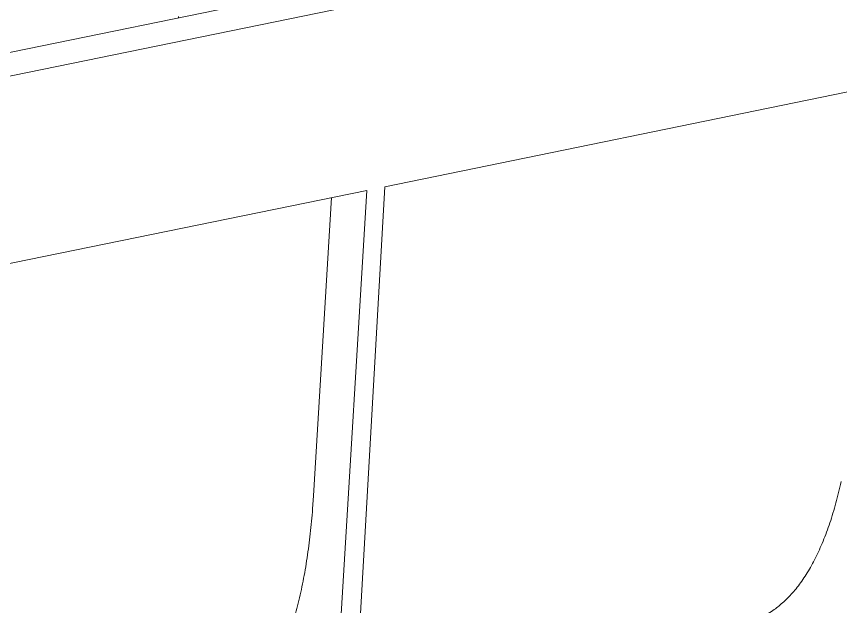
# Model space of a CAD drawing. Header units: millimetres. Extents: x 4267 to 8467, y 166 to 3136.
# Drawn here: x 5401.8 to 5478.5, y 1945.1 to 2000 of the extents above; entities that cross this region are included whole.
import ezdxf

# ---------------------------------------------------------------- set-up
doc = ezdxf.new("R2010")
doc.units = ezdxf.units.MM

msp = doc.modelspace()

# ---------------------------------------------------------------- linework, layer by layer
at = {"linetype": 'Continuous', "lineweight": 5}
for p, q in [((5179.907, 1951.377, 326.374), (5598.455, 2037.024, 326.374)), ((5181.357, 1949.472, 326.374), (5599.905, 2035.119, 326.374)), ((5416.892, 1999.993, 326.374), (5416.885, 1999.869, 326.374)), ((5436.097, 1984.163, 326.374), (5484.694, 1994.108, 326.374)), ((5385.821, 1973.875, 326.374), (5434.418, 1983.82, 326.374)), ((5434.418, 1983.82, 326.374), (5429.523, 1903.279, 326.374)), ((5431.498, 1903.683, 326.374), (5436.097, 1984.163, 326.374)), ((5431.131, 1983.147, 326.374), (5429.444, 1955.409, 326.374))]:
    msp.add_line(p, q, dxfattribs=at)
for points in [[(5478.538, 1956.733, -0.005752), (5478.304, 1955.726, -0.006104), (5478.052, 1954.75, -0.006484), (5477.781, 1953.808, -0.006908), (5477.491, 1952.899, -0.007361), (5477.184, 1952.028, -0.007881), (5476.858, 1951.193, -0.008445), (5476.515, 1950.398, -0.009048), (5476.156, 1949.643, -0.009647), (5475.78, 1948.931, -0.010465), (5475.388, 1948.259, -0.011457), (5474.979, 1947.632, -0.012034), (5474.559, 1947.049, -0.012079), (5474.127, 1946.512, -0.014192), (5473.674, 1946.017, -0.018076), (5473.197, 1945.565, -0.015017), (5472.74, 1945.167, -0.005867), (5472.322, 1944.831, -0.022258), (5471.763, 1944.501, -0.041924), (5470.879, 1944.126, -0.022121), (5469.707, 1943.713, -0.012069)], [(5429.444, 1955.409), (5429.362, 1954.218, -0.004145), (5429.262, 1953.045, -0.004226), (5429.142, 1951.889, -0.004378), (5429.004, 1950.752, -0.004635), (5428.847, 1949.638, -0.004891), (5428.671, 1948.547, -0.005146), (5428.476, 1947.483, -0.005432), (5428.262, 1946.446, -0.005752), (5428.028, 1945.439, -0.006104), (5427.776, 1944.462, -0.006484)]]:
    msp.add_lwpolyline(points, format="xyb", dxfattribs=at)

doc.saveas('drawing.dxf')
